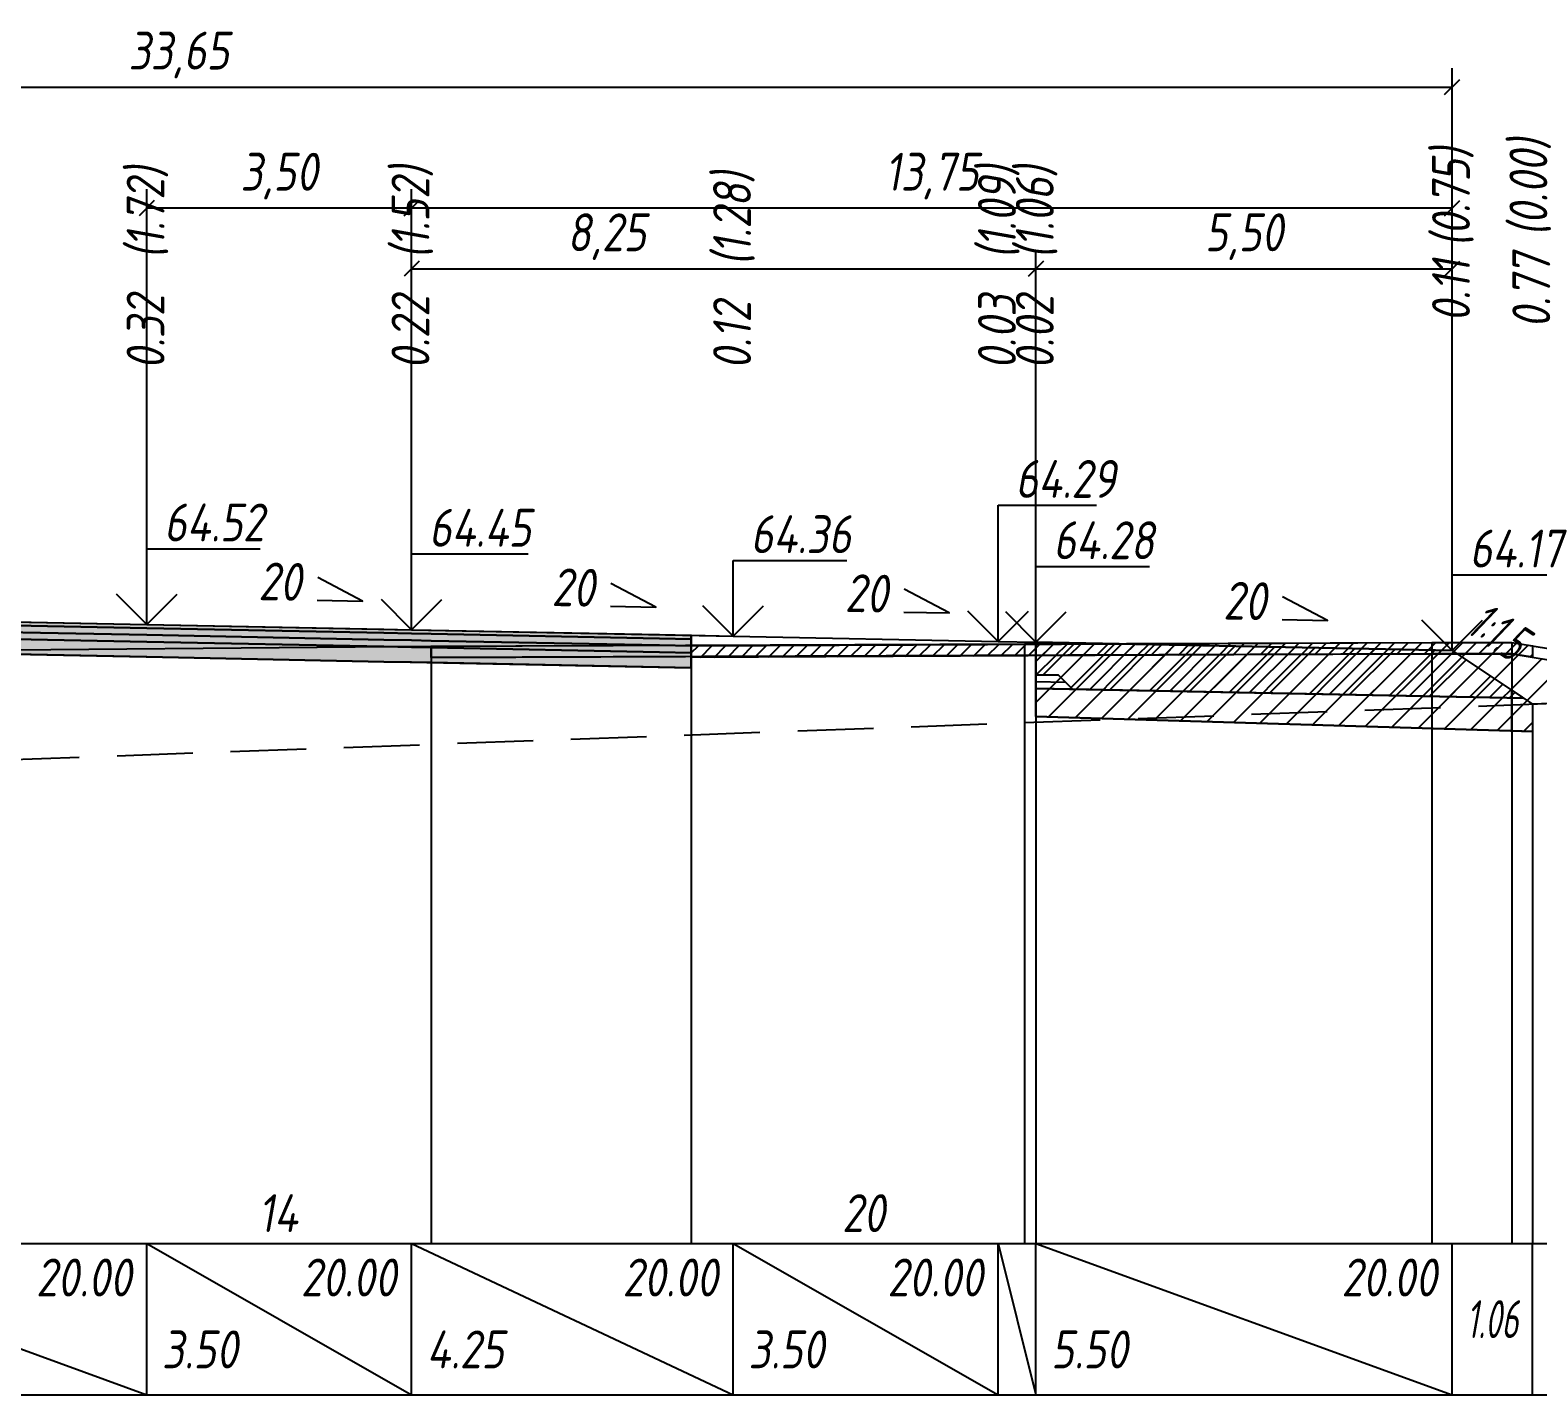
# Model space of a CAD drawing. Extents: x -717 to 1451, y -133302 to 233.
# Drawn here: x 196.6 to 296.2, y -129524 to -129433.9 of the extents above; entities that cross this region are included whole.
import ezdxf
from ezdxf.enums import TextEntityAlignment as Align

# ---------------------------------------------------------------- set-up
doc = ezdxf.new("R2010")
doc.units = 0
doc.linetypes.add('штриховая', pattern=[0.75, 0.5, -0.25])
for name, color, linetype in [('Интерполированный поперечник', 2, 'Continuous'), ('Код_514', 1, 'Continuous'), ('Контур_0', 7, 'Continuous'), ('Контур_2521', 7, 'Continuous'), ('Контур_2564', 7, 'Continuous'), ('Контур_2660', 7, 'Continuous'), ('Контур_2665', 7, 'Continuous'), ('Контур_400', 7, 'Continuous'), ('Контур_508', 7, 'Continuous'), ('Контур_512', 7, 'Continuous'), ('Контур_513', 7, 'Continuous'), ('Контур_818', 7, 'Continuous'), ('Красный поперечник', 1, 'Continuous'), ('Объём_2501', 7, 'Continuous'), ('Объём_2564', 7, 'Continuous'), ('Объём_2650', 7, 'Continuous'), ('Объём_2660', 7, 'Continuous'), ('Объём_2661', 7, 'Continuous'), ('Объём_2665', 7, 'Continuous'), ('Объём_2666', 7, 'Continuous'), ('Объём_2667', 7, 'Continuous'), ('Объём_2668', 7, 'Continuous'), ('Объём_2669', 7, 'Continuous'), ('Объём_2675', 7, 'Continuous'), ('Откосы', 7, 'Continuous'), ('Отметки покрытия', 7, 'Continuous'), ('Рабочие отметки', 7, 'Continuous'), ('Рабочие отметки доп.', 7, 'Continuous'), ('Слои выравнивания', 7, 'Continuous'), ('Таблица', 7, 'Continuous'), ('Уклоны проезжей части', 7, 'Continuous'), ('Черный поперечник', 3, 'Continuous')]:
    doc.layers.add(name, color=color, linetype=linetype)
for name, color, linetype, true_color in [('Контур_2540', 2, 'Continuous', 0xffff00), ('Контур_2560', 2, 'Continuous', 0xffff00), ('Контур_2561', 7, 'Continuous', 0xff8040), ('Контур_2562', 3, 'Continuous', 0x00ff00), ('Контур_2563', 7, 'Continuous', 0xff8000), ('Контур_2570', 7, 'Continuous', 0x80ff00), ('Контур_2725', 7, 'Continuous', 0x323232), ('Контур_2736', 4, 'Continuous', 0x00ffff), ('Контур_2737', 4, 'Continuous', 0x00ffff), ('Контур_2738', 4, 'Continuous', 0x00ffff), ('Контур_2739', 4, 'Continuous', 0x00ffff), ('Контур_2741', 4, 'Continuous', 0x00ffff), ('Контур_2742', 4, 'Continuous', 0x00ffff), ('Контур_2743', 4, 'Continuous', 0x00ffff), ('Контур_2744', 7, 'Continuous', 0xa4ffff), ('Контур_2745', 7, 'Continuous', 0xa4ffff), ('Контур_2747', 4, 'Continuous', 0x00ffff), ('Контур_2748', 4, 'Continuous', 0x00ffff), ('Контур_2749', 4, 'Continuous', 0x00ffff), ('Контур_2750', 4, 'Continuous', 0x00ffff), ('Контур_2751', 4, 'Continuous', 0x00ffff), ('Контур_2752', 4, 'Continuous', 0x00ffff), ('Контур_2760', 7, 'Continuous', 0x323232), ('Контур_2761', 7, 'Continuous', 0x323232), ('Контур_2762', 7, 'Continuous', 0x323232), ('Контур_2763', 7, 'Continuous', 0x323232), ('Контур_402', 7, 'Continuous', 0xff6464), ('Контур_703', 4, 'Continuous', 0x00ffff), ('Контур_705', 4, 'Continuous', 0x00ffff), ('Контур_707', 4, 'Continuous', 0x00ffff), ('Контур_720', 131, 'Continuous', 0xaaffff), ('Объём_2520', 7, 'Continuous', 0x80ffff), ('Объём_2540', 2, 'Continuous', 0xffff00), ('Объём_2560', 2, 'Continuous', 0xffff00), ('Объём_2561', 7, 'Continuous', 0xff8040), ('Объём_2562', 3, 'Continuous', 0x00ff00), ('Объём_2563', 7, 'Continuous', 0xff8000), ('Объём_2570', 7, 'Continuous', 0x80ff00), ('Объём_2600', 7, 'Continuous', 0x808000), ('Объём_2746', 2, 'Continuous', 0xffff00)]:
    doc.layers.add(name, color=color, linetype=linetype, true_color=true_color)
doc.styles.get("Standard").update_dxf_attribs({"font": 'txt', "height": 2.5})
doc.styles.add('М', font='romand.shx', dxfattribs={"width": 0.8, "oblique": 10, "height": 2.5})
doc.dimstyles.new('ISO-25', dxfattribs={"dimtxt": 2.5, "dimasz": 2.5, "dimexe": 1.25, "dimexo": 0.625, "dimtad": 1, "dimtxsty": 'Standard', "dimcen": 2.5, "dimadec": 0, "dimazin": 0, "dimtfac": 1, "dimtmove": 0, "dimatfit": 3, "dimfxl": 1, "dimarcsym": 0})

# ---------------------------------------------------------------- blocks, each defined once
blk = doc.blocks.new('_Oblique')
at = {"color": 0, "linetype": 'ByBlock', "lineweight": -2}
blk.add_line((-0.5, -0.5), (0.5, 0.5), dxfattribs=at)
blk = doc.blocks.new('*D2737')
at = {"color": 0, "lineweight": -2, "transparency": 16777216}
for p, q in [((263.078, -129473.733), (263.078, -129448.383)), ((290.578, -129474.283), (290.578, -129448.383)), ((263.078, -129449.633), (290.578, -129449.633))]:
    blk.add_line(p, q, dxfattribs=at)
at = {"layer": 'Defpoints', "color": 0, "transparency": 16777216}
for p in [(290.578, -129449.633), (263.078, -129474.358), (290.578, -129474.908)]:
    blk.add_point(p, dxfattribs=at)
at = {"color": 0, "lineweight": -2, "transparency": 16777216, "rotation": 180}
blk.add_blockref('_Oblique', (263.078, -129449.633), dxfattribs=at)
at = {"color": 0, "lineweight": -2, "transparency": 16777216}
blk.add_blockref('_Oblique', (290.578, -129449.633), dxfattribs=at)
at = {"color": 0, "transparency": 16777216, "insert": (276.828, -129447.52), "char_height": 2.5, "width": 9.58333, "attachment_point": 5, "style": 'М'}
blk.add_mtext('5,50', dxfattribs=at)
blk = doc.blocks.new('*D2739')
at = {"color": 0, "lineweight": -2, "transparency": 16777216}
for p, q in [((221.828, -129472.908), (221.828, -129448.383)), ((263.078, -129473.733), (263.078, -129448.383)), ((221.828, -129449.633), (263.078, -129449.633))]:
    blk.add_line(p, q, dxfattribs=at)
at = {"layer": 'Defpoints', "color": 0, "transparency": 16777216}
for p in [(263.078, -129449.633), (221.828, -129473.533), (263.078, -129474.358)]:
    blk.add_point(p, dxfattribs=at)
at = {"color": 0, "lineweight": -2, "transparency": 16777216, "rotation": 180}
blk.add_blockref('_Oblique', (221.828, -129449.633), dxfattribs=at)
at = {"color": 0, "lineweight": -2, "transparency": 16777216}
blk.add_blockref('_Oblique', (263.078, -129449.633), dxfattribs=at)
at = {"color": 0, "transparency": 16777216, "insert": (234.725, -129447.52), "char_height": 2.5, "width": 10, "attachment_point": 5, "style": 'М'}
blk.add_mtext('8,25', dxfattribs=at)
blk = doc.blocks.new('*D2741')
at = {"color": 0, "lineweight": -2, "transparency": 16777216}
for p, q in [((204.328, -129472.558), (204.328, -129444.383)), ((221.828, -129472.908), (221.828, -129444.383)), ((221.828, -129445.633), (204.328, -129445.633))]:
    blk.add_line(p, q, dxfattribs=at)
at = {"layer": 'Defpoints', "color": 0, "transparency": 16777216}
for p in [(204.328, -129445.633), (204.328, -129473.183), (221.828, -129473.533)]:
    blk.add_point(p, dxfattribs=at)
at = {"color": 0, "lineweight": -2, "transparency": 16777216, "rotation": 180}
blk.add_blockref('_Oblique', (204.328, -129445.633), dxfattribs=at)
at = {"color": 0, "lineweight": -2, "transparency": 16777216}
blk.add_blockref('_Oblique', (221.828, -129445.633), dxfattribs=at)
at = {"color": 0, "transparency": 16777216, "insert": (213.078, -129443.52), "char_height": 2.5, "width": 9.58333, "attachment_point": 5, "style": 'М'}
blk.add_mtext('3,50', dxfattribs=at)
blk = doc.blocks.new('*D2742')
at = {"color": 0, "lineweight": -2, "transparency": 16777216}
for p, q in [((221.828, -129472.908), (221.828, -129444.383)), ((290.578, -129474.283), (290.578, -129444.383)), ((290.578, -129445.633), (221.828, -129445.633))]:
    blk.add_line(p, q, dxfattribs=at)
at = {"layer": 'Defpoints', "color": 0, "transparency": 16777216}
for p in [(221.828, -129445.633), (221.828, -129473.533), (290.578, -129474.908)]:
    blk.add_point(p, dxfattribs=at)
at = {"color": 0, "lineweight": -2, "transparency": 16777216, "rotation": 180}
blk.add_blockref('_Oblique', (221.828, -129445.633), dxfattribs=at)
at = {"color": 0, "lineweight": -2, "transparency": 16777216}
blk.add_blockref('_Oblique', (290.578, -129445.633), dxfattribs=at)
at = {"color": 0, "transparency": 16777216, "insert": (256.203, -129443.52), "char_height": 2.5, "width": 11.66667, "attachment_point": 5, "style": 'М'}
blk.add_mtext('13,75', dxfattribs=at)
blk = doc.blocks.new('*D2744')
at = {"color": 0, "lineweight": -2, "transparency": 16777216}
for p, q in [((122.328, -129473.238), (122.328, -129436.383)), ((290.578, -129474.283), (290.578, -129436.383)), ((122.328, -129437.633), (290.578, -129437.633))]:
    blk.add_line(p, q, dxfattribs=at)
at = {"layer": 'Defpoints', "color": 0, "transparency": 16777216}
for p in [(290.578, -129437.633), (122.328, -129473.863), (290.578, -129474.908)]:
    blk.add_point(p, dxfattribs=at)
at = {"color": 0, "lineweight": -2, "transparency": 16777216, "rotation": 180}
blk.add_blockref('_Oblique', (122.328, -129437.633), dxfattribs=at)
at = {"color": 0, "lineweight": -2, "transparency": 16777216}
blk.add_blockref('_Oblique', (290.578, -129437.633), dxfattribs=at)
at = {"color": 0, "transparency": 16777216, "insert": (206.453, -129435.52), "char_height": 2.5, "width": 12.5, "attachment_point": 5, "style": 'М'}
blk.add_mtext('33,65', dxfattribs=at)

msp = doc.modelspace()

# ---------------------------------------------------------------- hatches: boundary and pattern name
at = {"layer": 'Объём_2563'}
h = msp.add_hatch(dxfattribs=at)
h.set_pattern_fill('ANSI31', color=256, scale=0.3)
h.paths.add_polyline_path([(265.496, -129477.394), (264.578, -129476.476), (263.078, -129476.446), (263.078, -129474.296), (290.578, -129474.846), (295.294, -129477.99)])
at = {"layer": 'Объём_2570'}
h = msp.add_hatch(dxfattribs=at)
h.set_pattern_fill('ANSI31', color=256, scale=0.2)
h.paths.add_polyline_path([(295.882, -129475.289), (294.511, -129475.066), (289.24, -129475.058), (240.304, -129475.306), (240.304, -129474.54), (289.24, -129474.308), (294.511, -129474.316), (295.882, -129474.539)])
at = {"layer": 'Объём_2600'}
h = msp.add_hatch(dxfattribs=at)
h.set_pattern_fill('ANSI31', color=6, scale=0.4)
h.paths.add_polyline_path([(315.745, -129477.657), (295.882, -129478.382), (295.882, -129480.193), (263.078, -129479.208), (263.078, -129475.154), (289.24, -129475.058), (294.511, -129475.066), (302.183, -129476.315), (303.08, -129476.349), (303.107, -129476.363), (303.297, -129476.36), (304.001, -129476.37), (312.798, -129475.498), (313.639, -129474.793), (315.745, -129474.615)])
at = {"layer": 'Слои выравнивания'}
for color, points in [(2, [(185.705, -129472.748), (186.492, -129472.764), (187.928, -129472.793), (204.328, -129473.121), (219.985, -129473.434), (221.828, -129473.471), (223.129, -129473.497), (238.204, -129473.798), (240.304, -129473.84), (240.304, -129474.09), (238.204, -129474.048), (223.129, -129473.747), (221.828, -129473.721), (219.985, -129473.684), (204.328, -129473.371), (187.928, -129473.043), (186.492, -129473.014), (185.705, -129472.998)]), (3, [(185.705, -129472.998), (186.492, -129473.014), (187.928, -129473.043), (204.328, -129473.371), (219.985, -129473.684), (221.828, -129473.721), (223.129, -129473.747), (238.204, -129474.048), (240.304, -129474.09), (240.304, -129474.54), (238.204, -129474.498), (223.129, -129474.197), (221.828, -129474.171), (219.985, -129474.134), (204.328, -129473.821), (187.928, -129473.493), (186.492, -129473.464), (185.705, -129473.448)]), (4, [(185.705, -129473.448), (186.492, -129473.464), (187.928, -129473.493), (204.328, -129473.821), (219.985, -129474.134), (221.828, -129474.171), (223.129, -129474.197), (238.204, -129474.498), (240.304, -129474.54), (240.304, -129474.99), (238.204, -129474.948), (223.129, -129474.647), (221.828, -129474.621), (219.985, -129474.584), (204.328, -129474.271), (187.928, -129473.943), (186.492, -129473.914), (185.705, -129473.898)]), (5, [(185.705, -129473.898), (186.492, -129473.914), (187.928, -129473.943), (204.328, -129474.271), (219.985, -129474.584), (221.828, -129474.621), (223.129, -129474.647), (238.204, -129474.948), (240.304, -129474.99), (240.304, -129475.99), (238.204, -129475.948), (223.129, -129475.647), (221.828, -129475.621), (219.985, -129475.584), (204.328, -129475.271), (187.928, -129474.943), (186.492, -129474.914), (185.705, -129474.898)])]:
    msp.add_hatch(color=color, dxfattribs=at).paths.add_polyline_path(points)

# ---------------------------------------------------------------- linework, layer by layer
at = {"layer": 'Интерполированный поперечник', "linetype": 'штриховая', "ltscale": 10, "flags": 128}
msp.add_lwpolyline([(89.945, -129485.902), (315.745, -129477.657)], dxfattribs=at)
at = {"layer": 'Код_514'}
for p, q in [((176.828, -129514), (204.328, -129524)), ((204.328, -129524), (204.328, -129514)), ((204.328, -129514), (221.828, -129524)), ((221.828, -129524), (221.828, -129514)), ((221.828, -129514), (243.078, -129524)), ((243.078, -129524), (243.078, -129514)), ((243.078, -129514), (260.578, -129524)), ((260.578, -129524), (260.578, -129514)), ((260.578, -129514), (263.078, -129524)), ((263.078, -129524), (263.078, -129514)), ((263.078, -129514), (290.578, -129524)), ((290.578, -129524), (290.578, -129514)), ((295.882, -129524), (295.882, -129514))]:
    msp.add_line(p, q, dxfattribs=at)
at = {"layer": 'Контур_0', "flags": 128}
for points in [[(290.578, -129474.846), (295.882, -129478.382), (295.882, -129478.382), (295.882, -129478.382), (295.882, -129478.382), (295.882, -129478.382), (295.882, -129478.382), (295.882, -129478.382), (295.882, -129478.382), (295.882, -129478.382), (295.882, -129478.382), (295.882, -129478.382), (295.882, -129478.382), (295.882, -129478.382), (295.882, -129478.382), (295.882, -129478.382)], [(290.578, -129474.846), (295.882, -129478.382), (295.882, -129478.382), (295.882, -129478.382), (295.882, -129478.382), (295.882, -129478.382), (295.882, -129478.382), (295.882, -129478.382), (295.882, -129478.382), (295.882, -129478.382), (295.882, -129478.382), (295.882, -129478.382), (295.882, -129478.382), (295.882, -129478.382), (295.882, -129478.382), (295.882, -129478.382), (295.882, -129478.382), (295.882, -129478.382), (295.882, -129478.382), (295.882, -129478.382), (295.882, -129478.382), (295.882, -129478.382), (295.882, -129478.382), (295.882, -129478.382), (295.882, -129478.382), (295.882, -129478.382), (295.882, -129478.382), (295.882, -129478.382), (295.882, -129478.382), (295.882, -129478.382)], [(263.078, -129477.346), (263.078, -129476.446), (264.578, -129476.476), (265.496, -129477.394), (263.078, -129477.346), (263.078, -129477.346)], [(263.078, -129476.446), (264.578, -129476.476), (265.496, -129477.394), (295.294, -129477.99)]]:
    msp.add_lwpolyline(points, dxfattribs=at)
at = {"layer": 'Контур_2521', "color": 250, "flags": 128}
msp.add_lwpolyline([(263.078, -129476.896), (265.037, -129476.935)], dxfattribs=at)
at = {"layer": 'Контур_2540', "flags": 128}
msp.add_lwpolyline([(263.078, -129477.346), (295.294, -129477.99), (295.882, -129478.382), (295.882, -129480.193), (263.078, -129479.208), (263.078, -129477.346), (263.078, -129477.346)], dxfattribs=at)
at = {"layer": 'Контур_2560', "flags": 128}
msp.add_lwpolyline([(263.078, -129474.296), (290.578, -129474.846), (290.578, -129474.846), (290.578, -129474.846)], dxfattribs=at)
at = {"layer": 'Контур_2561', "flags": 128}
msp.add_lwpolyline([(263.078, -129474.296), (263.078, -129474.296), (290.578, -129474.846), (290.578, -129474.846), (263.078, -129474.296)], dxfattribs=at)
at = {"layer": 'Контур_2562', "flags": 128}
msp.add_lwpolyline([(290.578, -129474.846), (290.578, -129474.846), (290.578, -129474.846), (290.578, -129474.846), (290.578, -129474.846)], dxfattribs=at)
at = {"layer": 'Контур_2563', "flags": 128}
msp.add_lwpolyline([(265.496, -129477.394), (264.578, -129476.476), (263.078, -129476.446), (263.078, -129474.296), (290.578, -129474.846), (295.294, -129477.99), (265.496, -129477.394), (265.496, -129477.394)], dxfattribs=at)
at = {"layer": 'Контур_2564', "flags": 128}
msp.add_lwpolyline([(263.078, -129474.296), (290.578, -129474.846)], dxfattribs=at)
at = {"layer": 'Контур_2570', "flags": 128}
msp.add_lwpolyline([(102.016, -129482.893), (113.703, -129478.295), (115.358, -129477.667), (115.358, -129476.917), (133.183, -129475.878), (134.598, -129475.745), (134.793, -129475.732), (134.824, -129475.737), (176.828, -129475.065), (183.057, -129474.965), (186.492, -129474.879), (187.928, -129474.871), (223.129, -129474.556), (223.129, -129475.306), (262.322, -129475.156), (289.24, -129475.058), (294.511, -129475.066), (302.183, -129476.315)], dxfattribs=at)
at = {"layer": 'Контур_2660', "flags": 128}
msp.add_lwpolyline([(263.078, -129479.208), (295.882, -129480.193)], dxfattribs=at)
at = {"layer": 'Контур_2665', "flags": 128}
msp.add_lwpolyline([(290.578, -129474.846), (290.578, -129474.846)], dxfattribs=at)
at = {"layer": 'Контур_2725', "flags": 128}
msp.add_lwpolyline([(134.793, -129475.732), (134.824, -129475.737), (149.328, -129475.505), (176.828, -129475.065), (183.057, -129474.965), (183.492, -129474.954), (184.599, -129474.976), (184.599, -129474.926), (185.705, -129474.948), (185.705, -129474.898), (186.492, -129474.914), (187.928, -129474.943), (204.328, -129475.271), (219.985, -129475.584), (221.828, -129475.621), (223.129, -129475.647), (238.204, -129475.948), (240.304, -129475.99)], dxfattribs=at)
at = {"layer": 'Контур_2736', "flags": 128}
msp.add_lwpolyline([(290.578, -129474.846), (295.882, -129478.382)], dxfattribs=at)
at = {"layer": 'Контур_2737', "flags": 128}
msp.add_lwpolyline([(295.882, -129478.382), (295.882, -129478.382)], dxfattribs=at)
at = {"layer": 'Контур_2738', "flags": 128}
msp.add_lwpolyline([(295.882, -129478.382), (295.882, -129478.382)], dxfattribs=at)
at = {"layer": 'Контур_2739', "flags": 128}
msp.add_lwpolyline([(295.882, -129478.382), (295.882, -129478.382)], dxfattribs=at)
at = {"layer": 'Контур_2741', "flags": 128}
msp.add_lwpolyline([(295.882, -129478.382), (295.882, -129478.382)], dxfattribs=at)
at = {"layer": 'Контур_2742', "flags": 128}
msp.add_lwpolyline([(295.882, -129478.382), (295.882, -129478.382)], dxfattribs=at)
at = {"layer": 'Контур_2743', "flags": 128}
msp.add_lwpolyline([(295.882, -129478.382), (295.882, -129478.382)], dxfattribs=at)
at = {"layer": 'Контур_2744', "flags": 128}
msp.add_lwpolyline([(295.882, -129478.382), (295.882, -129478.382)], dxfattribs=at)
msp.add_lwpolyline([(295.882, -129478.382), (295.882, -129478.382)], dxfattribs=at)
msp.add_lwpolyline([(295.882, -129478.382), (295.882, -129478.382)], dxfattribs=at)
msp.add_lwpolyline([(295.882, -129478.382), (295.882, -129478.382)], dxfattribs=at)
msp.add_lwpolyline([(295.882, -129478.382), (295.882, -129478.382)], dxfattribs=at)
msp.add_lwpolyline([(295.882, -129478.382), (295.882, -129478.382)], dxfattribs=at)
at = {"layer": 'Контур_2745', "flags": 128}
msp.add_lwpolyline([(295.882, -129478.382), (295.882, -129478.382)], dxfattribs=at)
msp.add_lwpolyline([(295.882, -129478.382), (295.882, -129478.382)], dxfattribs=at)
msp.add_lwpolyline([(295.882, -129478.382), (295.882, -129478.382)], dxfattribs=at)
msp.add_lwpolyline([(295.882, -129478.382), (295.882, -129478.382)], dxfattribs=at)
msp.add_lwpolyline([(295.882, -129478.382), (295.882, -129478.382)], dxfattribs=at)
msp.add_lwpolyline([(295.882, -129478.382), (295.882, -129478.382)], dxfattribs=at)
at = {"layer": 'Контур_2747', "flags": 128}
msp.add_lwpolyline([(295.882, -129478.382), (295.882, -129478.382)], dxfattribs=at)
at = {"layer": 'Контур_2748', "flags": 128}
msp.add_lwpolyline([(295.882, -129478.382), (295.882, -129478.382)], dxfattribs=at)
at = {"layer": 'Контур_2749', "flags": 128}
msp.add_lwpolyline([(295.882, -129478.382), (295.882, -129478.382)], dxfattribs=at)
at = {"layer": 'Контур_2750', "flags": 128}
msp.add_lwpolyline([(295.882, -129478.382), (295.882, -129478.382)], dxfattribs=at)
at = {"layer": 'Контур_2751', "flags": 128}
msp.add_lwpolyline([(295.882, -129478.382), (295.882, -129478.382)], dxfattribs=at)
at = {"layer": 'Контур_2752', "flags": 128}
msp.add_lwpolyline([(295.882, -129478.382), (295.882, -129478.382)], dxfattribs=at)
at = {"layer": 'Контур_2760', "flags": 128}
msp.add_lwpolyline([(134.793, -129473.412), (134.824, -129473.411), (149.328, -129473.121), (176.828, -129472.571), (183.057, -129472.696), (183.492, -129472.704), (184.599, -129472.726), (185.705, -129472.748), (186.492, -129472.764), (187.928, -129472.793), (204.328, -129473.121), (219.985, -129473.434), (221.828, -129473.471), (223.129, -129473.497), (238.204, -129473.798), (240.304, -129473.84)], dxfattribs=at)
at = {"layer": 'Контур_2761', "flags": 128}
msp.add_lwpolyline([(134.793, -129473.662), (134.824, -129473.661), (149.328, -129473.371), (176.828, -129472.821), (183.057, -129472.946), (183.492, -129472.954), (184.599, -129472.976), (185.705, -129472.998), (186.492, -129473.014), (187.928, -129473.043), (204.328, -129473.371), (219.985, -129473.684), (221.828, -129473.721), (223.129, -129473.747), (238.204, -129474.048), (240.304, -129474.09)], dxfattribs=at)
at = {"layer": 'Контур_2762', "flags": 128}
msp.add_lwpolyline([(134.793, -129474.112), (134.824, -129474.111), (149.328, -129473.821), (176.828, -129473.271), (183.057, -129473.396), (183.492, -129473.404), (184.599, -129473.426), (185.705, -129473.448), (186.492, -129473.464), (187.928, -129473.493), (204.328, -129473.821), (219.985, -129474.134), (221.828, -129474.171), (223.129, -129474.197), (238.204, -129474.498), (240.304, -129474.54)], dxfattribs=at)
at = {"layer": 'Контур_2763', "flags": 128}
msp.add_lwpolyline([(134.793, -129474.562), (134.824, -129474.561), (149.328, -129474.271), (176.828, -129473.721), (183.057, -129473.846), (183.492, -129473.854), (184.599, -129473.876), (185.705, -129473.898), (186.492, -129473.914), (187.928, -129473.943), (204.328, -129474.271), (219.985, -129474.584), (221.828, -129474.621), (223.129, -129474.647), (238.204, -129474.948), (240.304, -129474.99)], dxfattribs=at)
at = {"layer": 'Контур_400', "flags": 128}
msp.add_lwpolyline([(176.828, -129472.571), (204.328, -129473.121), (221.828, -129473.471), (221.828, -129473.471), (221.828, -129473.471), (221.828, -129473.471), (243.078, -129473.896), (260.578, -129474.246), (263.078, -129474.296)], dxfattribs=at)
at = {"layer": 'Контур_402', "flags": 128}
msp.add_lwpolyline([(115.33, -129478.466), (134.793, -129477.882), (134.793, -129475.732), (134.824, -129475.737), (176.828, -129475.065), (183.057, -129474.965), (183.492, -129474.954), (184.599, -129474.976), (184.599, -129474.926), (185.705, -129474.948), (185.705, -129474.898), (240.304, -129475.99), (240.304, -129473.84), (243.078, -129473.896), (260.578, -129474.246), (263.078, -129474.296), (263.078, -129479.208), (295.882, -129480.193)], dxfattribs=at)
at = {"layer": 'Контур_508', "flags": 128}
msp.add_lwpolyline([(105, -129485.353), (115.33, -129478.466), (134.793, -129477.882), (134.793, -129475.732), (134.824, -129475.737), (176.828, -129475.065), (183.057, -129474.965), (183.492, -129474.954), (184.599, -129474.976), (184.599, -129474.926), (185.705, -129474.948), (185.705, -129474.898), (240.304, -129475.99), (240.304, -129473.84), (243.078, -129473.896), (260.578, -129474.246), (263.078, -129474.296), (263.078, -129479.208), (295.882, -129480.193)], dxfattribs=at)
at = {"layer": 'Контур_512', "flags": 128}
msp.add_lwpolyline([(263.078, -129479.208), (295.882, -129480.193)], dxfattribs=at)
at = {"layer": 'Контур_513', "flags": 128}
msp.add_lwpolyline([(105, -129485.353), (115.33, -129478.466), (134.793, -129477.882), (134.793, -129475.732), (134.824, -129475.737), (176.828, -129475.065), (183.057, -129474.965), (183.492, -129474.954), (184.599, -129474.976), (184.599, -129474.926), (185.705, -129474.948), (185.705, -129474.898), (240.304, -129475.99), (240.304, -129473.84), (243.078, -129473.896), (260.578, -129474.246), (263.078, -129474.296), (263.078, -129479.208), (295.882, -129480.193)], dxfattribs=at)
at = {"layer": 'Контур_703', "flags": 128}
for points in [[(290.578, -129474.846), (295.882, -129478.382)], [(295.882, -129478.382), (295.882, -129478.382)]]:
    msp.add_lwpolyline(points, dxfattribs=at)
at = {"layer": 'Контур_705', "flags": 128}
msp.add_lwpolyline([(295.882, -129478.382), (295.882, -129478.382)], dxfattribs=at)
at = {"layer": 'Контур_707', "flags": 128}
msp.add_lwpolyline([(295.882, -129478.382), (295.882, -129478.382)], dxfattribs=at)
at = {"layer": 'Контур_720', "flags": 128}
msp.add_lwpolyline([(295.882, -129478.382), (295.882, -129478.382)], dxfattribs=at)
at = {"layer": 'Контур_818', "flags": 128}
msp.add_lwpolyline([(105, -129481.719), (113.703, -129478.295), (115.358, -129477.667), (115.358, -129476.917), (133.183, -129475.878), (134.598, -129475.745), (134.793, -129475.732), (134.824, -129475.737), (176.828, -129475.065), (183.057, -129474.965), (186.492, -129474.879), (187.928, -129474.871), (223.129, -129474.556), (223.129, -129475.306), (262.322, -129475.156), (289.24, -129475.058), (294.511, -129475.066), (295.882, -129475.289)], dxfattribs=at)
at = {"layer": 'Красный поперечник'}
for p, q in [((176.828, -129472.571), (204.328, -129473.121)), ((204.328, -129473.121), (221.828, -129473.471)), ((221.828, -129473.471), (243.078, -129473.896)), ((243.078, -129473.896), (260.578, -129474.246)), ((260.578, -129474.246), (263.078, -129474.296)), ((263.078, -129474.296), (290.578, -129474.846)), ((290.578, -129474.846), (295.882, -129478.382)), ((263.078, -129479.208), (263.078, -129514)), ((295.882, -129480.193), (295.882, -129514))]:
    msp.add_line(p, q, dxfattribs=at)
at = {"layer": 'Объём_2501', "flags": 128}
for points in [[(176.828, -129472.571), (204.328, -129473.121), (221.828, -129473.471), (221.828, -129473.471), (221.828, -129473.471), (221.828, -129473.471), (243.078, -129473.896), (260.578, -129474.246), (263.078, -129474.296)], [(221.828, -129473.471), (243.078, -129473.896), (260.578, -129474.246), (263.078, -129474.296)]]:
    msp.add_lwpolyline(points, dxfattribs=at)
at = {"layer": 'Объём_2520', "color": 250, "flags": 128}
msp.add_lwpolyline([(263.078, -129477.346), (263.078, -129476.446), (264.578, -129476.476), (265.496, -129477.394), (263.078, -129477.346), (263.078, -129477.346)], dxfattribs=at)
msp.add_lwpolyline([(263.078, -129477.346), (263.078, -129476.446), (264.578, -129476.476), (265.496, -129477.394), (263.078, -129477.346), (263.078, -129477.346)], dxfattribs=at)
at = {"layer": 'Объём_2540', "flags": 128}
msp.add_lwpolyline([(263.078, -129477.346), (295.294, -129477.99), (295.882, -129478.382), (295.882, -129480.193), (263.078, -129479.208), (263.078, -129477.346), (263.078, -129477.346)], dxfattribs=at)
msp.add_lwpolyline([(263.078, -129477.346), (295.294, -129477.99), (295.882, -129478.382), (295.882, -129480.193), (263.078, -129479.208), (263.078, -129477.346), (263.078, -129477.346)], dxfattribs=at)
at = {"layer": 'Объём_2560', "flags": 128}
msp.add_lwpolyline([(263.078, -129474.296), (290.578, -129474.846), (290.578, -129474.846), (290.578, -129474.846)], dxfattribs=at)
msp.add_lwpolyline([(263.078, -129474.296), (290.578, -129474.846), (290.578, -129474.846), (290.578, -129474.846)], dxfattribs=at)
at = {"layer": 'Объём_2561', "flags": 128}
msp.add_lwpolyline([(263.078, -129474.296), (263.078, -129474.296), (290.578, -129474.846), (290.578, -129474.846), (263.078, -129474.296)], dxfattribs=at)
msp.add_lwpolyline([(263.078, -129474.296), (263.078, -129474.296), (290.578, -129474.846), (290.578, -129474.846), (263.078, -129474.296)], dxfattribs=at)
at = {"layer": 'Объём_2562', "flags": 128}
msp.add_lwpolyline([(290.578, -129474.846), (290.578, -129474.846), (290.578, -129474.846), (290.578, -129474.846), (290.578, -129474.846)], dxfattribs=at)
msp.add_lwpolyline([(290.578, -129474.846), (290.578, -129474.846), (290.578, -129474.846), (290.578, -129474.846), (290.578, -129474.846)], dxfattribs=at)
at = {"layer": 'Объём_2563', "color": 250, "flags": 128}
msp.add_lwpolyline([(265.496, -129477.394), (264.578, -129476.476), (263.078, -129476.446), (263.078, -129474.296), (290.578, -129474.846), (295.294, -129477.99), (265.496, -129477.394), (265.496, -129477.394)], dxfattribs=at)
msp.add_lwpolyline([(265.496, -129477.394), (264.578, -129476.476), (263.078, -129476.446), (263.078, -129474.296), (290.578, -129474.846), (295.294, -129477.99), (265.496, -129477.394), (265.496, -129477.394)], dxfattribs=at)
at = {"layer": 'Объём_2564', "flags": 128}
msp.add_lwpolyline([(263.078, -129474.296), (290.578, -129474.846)], dxfattribs=at)
msp.add_lwpolyline([(263.078, -129474.296), (290.578, -129474.846)], dxfattribs=at)
at = {"layer": 'Объём_2570', "flags": 128}
for points in [[(295.882, -129475.289), (294.511, -129475.066), (289.24, -129475.058), (223.129, -129475.306), (223.129, -129474.556), (289.24, -129474.308), (294.511, -129474.316), (295.882, -129474.539), (295.882, -129475.289), (295.882, -129475.289)], [(295.882, -129475.289), (294.511, -129475.066), (289.24, -129475.058), (240.304, -129475.306), (240.304, -129474.54), (289.24, -129474.308), (294.511, -129474.316), (295.882, -129474.539), (295.882, -129475.289), (295.882, -129475.289)]]:
    msp.add_lwpolyline(points, dxfattribs=at)
at = {"layer": 'Объём_2650', "color": 6, "flags": 128}
msp.add_lwpolyline([(315.745, -129477.657), (295.882, -129478.382), (295.882, -129480.193), (263.078, -129479.208), (263.078, -129475.154), (289.24, -129475.058), (294.511, -129475.066), (302.183, -129476.315), (303.08, -129476.349), (303.107, -129476.363), (303.297, -129476.36), (304.001, -129476.37), (312.798, -129475.498), (313.639, -129474.793), (315.745, -129474.615), (315.745, -129477.657), (315.745, -129477.657)], dxfattribs=at)
msp.add_lwpolyline([(315.745, -129477.657), (295.882, -129478.382), (295.882, -129480.193), (263.078, -129479.208), (263.078, -129475.154), (289.24, -129475.058), (294.511, -129475.066), (302.183, -129476.315), (303.08, -129476.349), (303.107, -129476.363), (303.297, -129476.36), (304.001, -129476.37), (312.798, -129475.498), (313.639, -129474.793), (315.745, -129474.615), (315.745, -129477.657), (315.745, -129477.657)], dxfattribs=at)
at = {"layer": 'Объём_2660', "flags": 128}
msp.add_lwpolyline([(263.078, -129479.208), (295.882, -129480.193)], dxfattribs=at)
msp.add_lwpolyline([(263.078, -129479.208), (295.882, -129480.193)], dxfattribs=at)
at = {"layer": 'Объём_2661', "flags": 128}
msp.add_lwpolyline([(290.578, -129474.846), (295.882, -129478.382)], dxfattribs=at)
msp.add_lwpolyline([(290.578, -129474.846), (295.882, -129478.382)], dxfattribs=at)
at = {"layer": 'Объём_2665', "flags": 128}
msp.add_lwpolyline([(290.578, -129474.846), (290.578, -129474.846)], dxfattribs=at)
msp.add_lwpolyline([(290.578, -129474.846), (290.578, -129474.846)], dxfattribs=at)
at = {"layer": 'Объём_2666', "flags": 128}
msp.add_lwpolyline([(290.578, -129474.846), (295.882, -129478.382)], dxfattribs=at)
msp.add_lwpolyline([(290.578, -129474.846), (295.882, -129478.382)], dxfattribs=at)
at = {"layer": 'Объём_2667', "flags": 128}
msp.add_lwpolyline([(295.882, -129478.382), (295.882, -129478.382)], dxfattribs=at)
msp.add_lwpolyline([(295.882, -129478.382), (295.882, -129478.382)], dxfattribs=at)
msp.add_lwpolyline([(295.882, -129478.382), (295.882, -129478.382)], dxfattribs=at)
msp.add_lwpolyline([(295.882, -129478.382), (295.882, -129478.382)], dxfattribs=at)
at = {"layer": 'Объём_2668', "flags": 128}
msp.add_lwpolyline([(295.882, -129478.382), (295.882, -129478.382)], dxfattribs=at)
msp.add_lwpolyline([(295.882, -129478.382), (295.882, -129478.382)], dxfattribs=at)
msp.add_lwpolyline([(295.882, -129478.382), (295.882, -129478.382)], dxfattribs=at)
msp.add_lwpolyline([(295.882, -129478.382), (295.882, -129478.382)], dxfattribs=at)
at = {"layer": 'Объём_2669', "flags": 128}
msp.add_lwpolyline([(295.882, -129478.382), (295.882, -129478.382)], dxfattribs=at)
msp.add_lwpolyline([(295.882, -129478.382), (295.882, -129478.382)], dxfattribs=at)
msp.add_lwpolyline([(295.882, -129478.382), (295.882, -129478.382)], dxfattribs=at)
msp.add_lwpolyline([(295.882, -129478.382), (295.882, -129478.382)], dxfattribs=at)
at = {"layer": 'Объём_2675', "flags": 128}
msp.add_lwpolyline([(295.882, -129478.382), (295.882, -129478.382)], dxfattribs=at)
msp.add_lwpolyline([(295.882, -129478.382), (295.882, -129478.382)], dxfattribs=at)
msp.add_lwpolyline([(295.882, -129478.382), (295.882, -129478.382)], dxfattribs=at)
msp.add_lwpolyline([(295.882, -129478.382), (295.882, -129478.382)], dxfattribs=at)
msp.add_lwpolyline([(295.882, -129478.382), (295.882, -129478.382)], dxfattribs=at)
msp.add_lwpolyline([(295.882, -129478.382), (295.882, -129478.382)], dxfattribs=at)
msp.add_lwpolyline([(295.882, -129478.382), (295.882, -129478.382)], dxfattribs=at)
msp.add_lwpolyline([(295.882, -129478.382), (295.882, -129478.382)], dxfattribs=at)
msp.add_lwpolyline([(295.882, -129478.382), (295.882, -129478.382)], dxfattribs=at)
msp.add_lwpolyline([(295.882, -129478.382), (295.882, -129478.382)], dxfattribs=at)
msp.add_lwpolyline([(295.882, -129478.382), (295.882, -129478.382)], dxfattribs=at)
msp.add_lwpolyline([(295.882, -129478.382), (295.882, -129478.382)], dxfattribs=at)
msp.add_lwpolyline([(295.882, -129478.382), (295.882, -129478.382)], dxfattribs=at)
msp.add_lwpolyline([(295.882, -129478.382), (295.882, -129478.382)], dxfattribs=at)
msp.add_lwpolyline([(295.882, -129478.382), (295.882, -129478.382)], dxfattribs=at)
msp.add_lwpolyline([(295.882, -129478.382), (295.882, -129478.382)], dxfattribs=at)
msp.add_lwpolyline([(295.882, -129478.382), (295.882, -129478.382)], dxfattribs=at)
msp.add_lwpolyline([(295.882, -129478.382), (295.882, -129478.382)], dxfattribs=at)
msp.add_lwpolyline([(295.882, -129478.382), (295.882, -129478.382)], dxfattribs=at)
msp.add_lwpolyline([(295.882, -129478.382), (295.882, -129478.382)], dxfattribs=at)
msp.add_lwpolyline([(295.882, -129478.382), (295.882, -129478.382)], dxfattribs=at)
msp.add_lwpolyline([(295.882, -129478.382), (295.882, -129478.382)], dxfattribs=at)
msp.add_lwpolyline([(295.882, -129478.382), (295.882, -129478.382)], dxfattribs=at)
msp.add_lwpolyline([(295.882, -129478.382), (295.882, -129478.382)], dxfattribs=at)
at = {"layer": 'Объём_2746', "flags": 128}
msp.add_lwpolyline([(294.511, -129480.151), (294.511, -129477.468), (295.882, -129478.382), (295.882, -129480.193), (294.511, -129480.151), (294.511, -129480.151)], dxfattribs=at)
msp.add_lwpolyline([(294.511, -129480.151), (294.511, -129477.468), (295.882, -129478.382), (295.882, -129480.193), (294.511, -129480.151), (294.511, -129480.151)], dxfattribs=at)
at = {"layer": 'Откосы', "color": 1, "flags": 128}
for points in [[(215.591, -129471.529), (218.59, -129471.589), (215.621, -129470.029)], [(234.966, -129471.917), (237.965, -129471.977), (234.996, -129470.417)], [(254.341, -129472.304), (257.34, -129472.364), (254.371, -129470.804)], [(279.341, -129472.804), (282.34, -129472.864), (279.371, -129471.304)]]:
    msp.add_lwpolyline(points, dxfattribs=at)
at = {"layer": 'Отметки покрытия', "color": 1}
for p, q in [((260.578, -129474.246), (260.578, -129465.246)), ((260.578, -129465.246), (267.078, -129465.246)), ((204.328, -129473.121), (204.328, -129468.121)), ((204.328, -129468.121), (211.828, -129468.121)), ((221.828, -129473.471), (221.828, -129468.471)), ((221.828, -129468.471), (229.528, -129468.471)), ((243.078, -129473.896), (243.078, -129468.896)), ((243.078, -129468.896), (250.578, -129468.896)), ((263.078, -129474.296), (263.078, -129469.296)), ((263.078, -129469.296), (270.578, -129469.296)), ((290.578, -129474.846), (290.578, -129469.846)), ((290.578, -129469.846), (297.678, -129469.846)), ((204.328, -129473.121), (202.328, -129471.121)), ((204.328, -129473.121), (206.328, -129471.121)), ((221.828, -129473.471), (219.828, -129471.471)), ((221.828, -129473.471), (223.828, -129471.471)), ((243.078, -129473.896), (241.078, -129471.896)), ((243.078, -129473.896), (245.078, -129471.896)), ((260.578, -129474.246), (258.578, -129472.246)), ((260.578, -129474.246), (262.578, -129472.246)), ((263.078, -129474.296), (261.078, -129472.296)), ((263.078, -129474.296), (265.078, -129472.296)), ((290.578, -129474.846), (288.578, -129472.846)), ((290.578, -129474.846), (292.578, -129472.846))]:
    msp.add_line(p, q, dxfattribs=at)
at = {"layer": 'Слои выравнивания'}
for p, q in [((240.304, -129473.84), (240.304, -129514)), ((263.078, -129474.296), (263.078, -129514))]:
    msp.add_line(p, q, dxfattribs=at)
at = {"layer": 'Слои выравнивания', "color": 2, "flags": 128}
msp.add_lwpolyline([(185.705, -129472.748), (186.492, -129472.764), (187.928, -129472.793), (204.328, -129473.121), (219.985, -129473.434), (221.828, -129473.471), (223.129, -129473.497), (238.204, -129473.798), (240.304, -129473.84), (240.304, -129474.09), (238.204, -129474.048), (223.129, -129473.747), (221.828, -129473.721), (219.985, -129473.684), (204.328, -129473.371), (187.928, -129473.043), (186.492, -129473.014), (185.705, -129472.998)], close=True, dxfattribs=at)
at = {"layer": 'Слои выравнивания', "color": 3, "flags": 128}
msp.add_lwpolyline([(185.705, -129472.998), (186.492, -129473.014), (187.928, -129473.043), (204.328, -129473.371), (219.985, -129473.684), (221.828, -129473.721), (223.129, -129473.747), (238.204, -129474.048), (240.304, -129474.09), (240.304, -129474.54), (238.204, -129474.498), (223.129, -129474.197), (221.828, -129474.171), (219.985, -129474.134), (204.328, -129473.821), (187.928, -129473.493), (186.492, -129473.464), (185.705, -129473.448)], close=True, dxfattribs=at)
at = {"layer": 'Слои выравнивания', "color": 4, "flags": 128}
msp.add_lwpolyline([(185.705, -129473.448), (186.492, -129473.464), (187.928, -129473.493), (204.328, -129473.821), (219.985, -129474.134), (221.828, -129474.171), (223.129, -129474.197), (238.204, -129474.498), (240.304, -129474.54), (240.304, -129474.99), (238.204, -129474.948), (223.129, -129474.647), (221.828, -129474.621), (219.985, -129474.584), (204.328, -129474.271), (187.928, -129473.943), (186.492, -129473.914), (185.705, -129473.898)], close=True, dxfattribs=at)
at = {"layer": 'Слои выравнивания', "color": 5, "flags": 128}
msp.add_lwpolyline([(185.705, -129473.898), (186.492, -129473.914), (187.928, -129473.943), (204.328, -129474.271), (219.985, -129474.584), (221.828, -129474.621), (223.129, -129474.647), (238.204, -129474.948), (240.304, -129474.99), (240.304, -129475.99), (238.204, -129475.948), (223.129, -129475.647), (221.828, -129475.621), (219.985, -129475.584), (204.328, -129475.271), (187.928, -129474.943), (186.492, -129474.914), (185.705, -129474.898)], close=True, dxfattribs=at)
at = {"layer": 'Таблица'}
for p, q in [((80, -129514), (320.882, -129514)), ((80, -129524), (320.882, -129524))]:
    msp.add_line(p, q, dxfattribs=at)
at = {"layer": 'Черный поперечник', "color": 7}
for p, q in [((262.322, -129474.406), (262.322, -129514)), ((289.24, -129474.308), (289.24, -129514)), ((294.511, -129474.316), (294.511, -129514)), ((223.129, -129474.556), (223.129, -129514))]:
    msp.add_line(p, q, dxfattribs=at)
at = {"layer": 'Черный поперечник', "flags": 128}
msp.add_lwpolyline([(102.016, -129482.143), (113.703, -129477.545), (115.358, -129476.917), (133.183, -129475.878), (134.598, -129475.745), (134.793, -129475.732), (134.824, -129475.737), (176.828, -129475.065), (183.057, -129474.965), (186.492, -129474.879), (187.928, -129474.871), (223.129, -129474.556), (262.322, -129474.406), (289.24, -129474.308), (294.511, -129474.316), (302.183, -129475.565)], dxfattribs=at)

# ---------------------------------------------------------------- texts
at = {"layer": 'Код_514', "style": 'М', "oblique": 10, "width": 0.8}
for p in [(203.328, -129515), (220.828, -129515), (242.078, -129515), (259.578, -129515), (289.578, -129515)]:
    msp.add_text('20.00', height=2.5, dxfattribs=at).set_placement(p, align=Align.TOP_RIGHT)
at = {"layer": 'Код_514', "style": 'М', "oblique": 10, "width": 0.6}
msp.add_text('1.06', height=2.5, dxfattribs=at).set_placement((293.23, -129519), align=Align.MIDDLE_CENTER)
at = {"layer": 'Код_514', "style": 'М', "oblique": 10, "width": 0.8}
for s, p in [('3.50', (205.328, -129523)), ('4.25', (222.828, -129523)), ('3.50', (244.078, -129523)), ('5.50', (264.078, -129523))]:
    msp.add_text(s, height=2.5, dxfattribs=at).set_placement(p, align=Align.BOTTOM_LEFT)
at = {"layer": 'Отметки покрытия', "color": 1, "style": 'М', "oblique": 10, "width": 0.8}
for s, p in [('64.29', (261.719, -129465.515)), ('64.52', (205.469, -129468.39)), ('64.45', (222.969, -129468.74)), ('64.36', (244.219, -129469.165)), ('64.28', (264.219, -129469.565)), ('64.17', (291.719, -129470.115))]:
    msp.add_text(s, height=2.5, dxfattribs=at).set_placement(p, align=Align.BOTTOM_LEFT)
at = {"layer": 'Рабочие отметки', "color": 1, "style": 'М', "oblique": 10, "width": 0.8}
for s, p in [('0.77', (295.804, -129448.588)), ('0.11', (290.5, -129449.016))]:
    msp.add_text(s, height=2.5, rotation=90, dxfattribs=at).set_placement(p, align=Align.MIDDLE_RIGHT)
for s, p in [('0.32', (204.25, -129456.271)), ('0.22', (221.75, -129456.271)), ('0.12', (243, -129456.271)), ('0.03', (260.5, -129456.271)), ('0.02', (263, -129456.271))]:
    msp.add_text(s, height=2.5, rotation=90, dxfattribs=at).set_placement(p, align=Align.MIDDLE_LEFT)
at = {"layer": 'Рабочие отметки доп.', "color": 1, "style": 'М', "oblique": 10, "width": 0.8}
for s, p in [('(0.75)', (290.5, -129448.18)), ('(0.00)', (295.612, -129447.475)), ('(1.72)', (204.25, -129448.971)), ('(1.52)', (221.75, -129448.971)), ('(1.28)', (243, -129449.421)), ('(1.09)', (260.5, -129448.971)), ('(1.06)', (263, -129448.971))]:
    msp.add_text(s, height=2.5, rotation=90, dxfattribs=at).set_placement(p, align=Align.MIDDLE_LEFT)
at = {"layer": 'Слои выравнивания', "style": 'М', "oblique": 10, "width": 0.8}
for s, p in [('14', (213.005, -129514)), ('20', (251.691, -129514))]:
    msp.add_text(s, height=2.5, dxfattribs=at).set_placement(p, align=Align.BOTTOM_CENTER)
at = {"layer": 'Уклоны проезжей части', "color": 1, "style": 'М', "oblique": 10}
for s, rotation, width, p in [('20', 358.85423, 0.8, (213.098, -129472.296)), ('20', 358.85423, 0.8, (232.473, -129472.684)), ('20', 358.85423, 0.8, (251.848, -129473.071)), ('20', 358.85423, 0.8, (276.848, -129473.571)), ('1:1.5', 326.30994, 0.6, (292.54, -129475.255))]:
    msp.add_text(s, height=2.5, rotation=rotation, dxfattribs=dict(at, width=width)).set_placement(p, align=Align.BOTTOM_CENTER)

# ---------------------------------------------------------------- dimensions: what is measured, and where the dimension line sits
at = {"color": 5}
for base, p1, picture, middle in [((290.578, -129437.633), (122.328, -129473.863), '*D2744', (206.453, -129435.52)), ((290.578, -129449.633), (263.078, -129474.358), '*D2737', (276.828, -129447.52))]:
    dim = msp.add_linear_dim(base=base, p1=p1, p2=(290.578, -129474.908), angle=180, dimstyle='ISO-25', override={"dimasz": 1, "dimlfac": 0.2, "dimzin": 0, "dimtxsty": 'М', "dimblk1": 'Oblique', "dimblk2": 'Oblique', "dimsah": 1}, dxfattribs=at)
    dim.commit()
    dim.dimension.update_dxf_attribs({"geometry": picture, "text_midpoint": middle})
for base, p1, p2, picture, middle in [((204.328, -129445.633), (221.828, -129473.533), (204.328, -129473.183), '*D2741', (213.078, -129443.52)), ((221.828, -129445.633), (290.578, -129474.908), (221.828, -129473.533), '*D2742', (256.203, -129443.52))]:
    dim = msp.add_linear_dim(base=base, p1=p1, p2=p2, dimstyle='ISO-25', override={"dimasz": 1, "dimlfac": 0.2, "dimzin": 0, "dimtxsty": 'М', "dimblk1": 'Oblique', "dimblk2": 'Oblique', "dimsah": 1}, dxfattribs=at)
    dim.commit()
    dim.dimension.update_dxf_attribs({"geometry": picture, "text_midpoint": middle})
dim = msp.add_linear_dim(base=(263.078, -129449.633), p1=(221.828, -129473.533), p2=(263.078, -129474.358), angle=180, dimstyle='ISO-25', override={"dimasz": 1, "dimlfac": 0.2, "dimzin": 0, "dimtxsty": 'М', "dimblk1": 'Oblique', "dimblk2": 'Oblique', "dimsah": 1}, dxfattribs=at)
dim.commit()
dim.dimension.update_dxf_attribs({"geometry": '*D2739', "text_midpoint": (234.725, -129449.633), "dimtype": 160})

doc.saveas('drawing.dxf')
